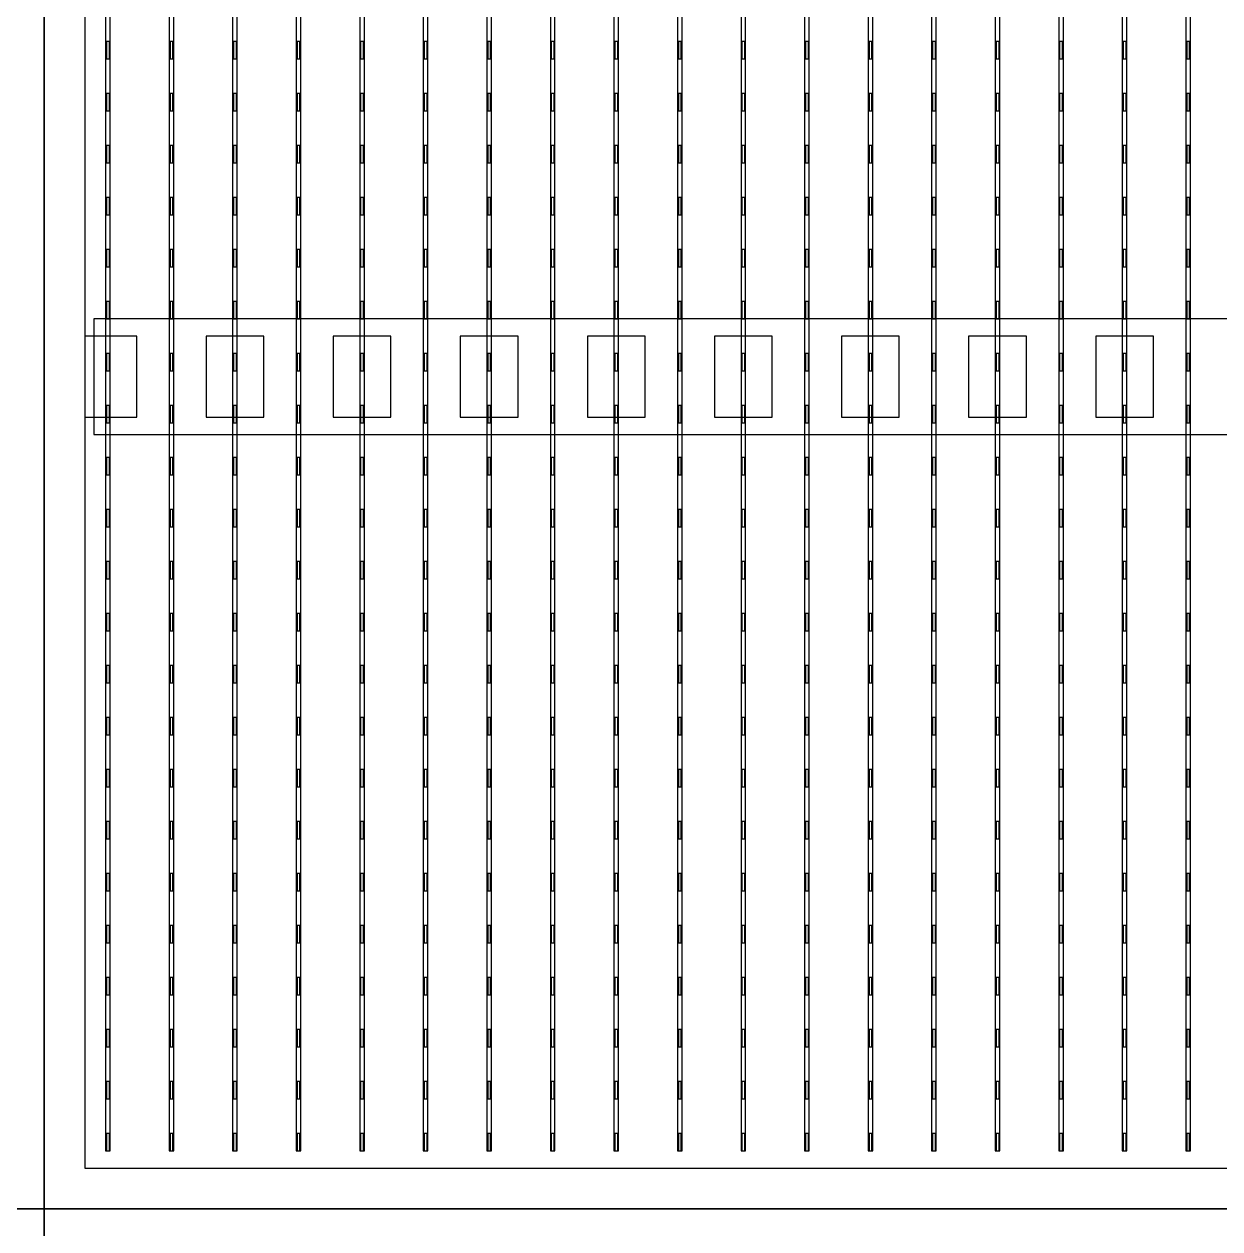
# Model space of a CAD drawing. Header units: millimetres. Extents: x -18 to 142, y -7 to 153.
# Drawn here: x 41.09 to 51.44, y 41.12 to 51.55 of the extents above; entities that cross this region are included whole.
import ezdxf

# ---------------------------------------------------------------- set-up
doc = ezdxf.new("R2010")
doc.units = ezdxf.units.MM
for name, color, linetype in [('BUSBARS', 3, 'Continuous'), ('CELLS', 5, 'Continuous'), ('CONTACT_PADS', 2, 'Continuous'), ('DICING', 4, 'Continuous'), ('FINGERS', 1, 'Continuous'), ('INSULATION', 2, 'Continuous')]:
    doc.layers.add(name, color=color, linetype=linetype)

msp = doc.modelspace()

# ---------------------------------------------------------------- linework, layer by layer
at = {"layer": 'BUSBARS'}
msp.add_lwpolyline([(61.74, 48), (61.74, 49), (41.7, 49), (41.7, 48), (61.74, 48)], close=True, dxfattribs=at)
at = {"layer": 'CELLS'}
for points in [[(41.27, 41.3), (41.27, 62.2), (20.37, 62.2), (20.37, 41.3), (41.27, 41.3)], [(62.17, 41.3), (62.17, 62.2), (41.27, 62.2), (41.27, 41.3), (62.17, 41.3)], [(41.27, 20.4), (41.27, 41.3), (20.37, 41.3), (20.37, 20.4), (41.27, 20.4)], [(62.17, 20.4), (62.17, 41.3), (41.27, 41.3), (41.27, 20.4), (62.17, 20.4)]]:
    msp.add_lwpolyline(points, close=True, dxfattribs=at)
at = {"layer": 'CONTACT_PADS'}
for points in [[(41.833, 51.25), (41.833, 51.4), (41.808, 51.4), (41.808, 51.25), (41.833, 51.25)], [(42.383, 51.25), (42.383, 51.4), (42.358, 51.4), (42.358, 51.25), (42.383, 51.25)], [(42.933, 51.25), (42.933, 51.4), (42.908, 51.4), (42.908, 51.25), (42.933, 51.25)], [(43.483, 51.25), (43.483, 51.4), (43.458, 51.4), (43.458, 51.25), (43.483, 51.25)], [(44.033, 51.25), (44.033, 51.4), (44.008, 51.4), (44.008, 51.25), (44.033, 51.25)], [(44.583, 51.25), (44.583, 51.4), (44.558, 51.4), (44.558, 51.25), (44.583, 51.25)], [(45.133, 51.25), (45.133, 51.4), (45.108, 51.4), (45.108, 51.25), (45.133, 51.25)], [(45.683, 51.25), (45.683, 51.4), (45.658, 51.4), (45.658, 51.25), (45.683, 51.25)], [(46.233, 51.25), (46.233, 51.4), (46.208, 51.4), (46.208, 51.25), (46.233, 51.25)], [(46.783, 51.25), (46.783, 51.4), (46.758, 51.4), (46.758, 51.25), (46.783, 51.25)], [(47.333, 51.25), (47.333, 51.4), (47.308, 51.4), (47.308, 51.25), (47.333, 51.25)], [(47.883, 51.25), (47.883, 51.4), (47.858, 51.4), (47.858, 51.25), (47.883, 51.25)], [(48.433, 51.25), (48.433, 51.4), (48.408, 51.4), (48.408, 51.25), (48.433, 51.25)], [(48.983, 51.25), (48.983, 51.4), (48.958, 51.4), (48.958, 51.25), (48.983, 51.25)], [(49.533, 51.25), (49.533, 51.4), (49.508, 51.4), (49.508, 51.25), (49.533, 51.25)], [(50.083, 51.25), (50.083, 51.4), (50.058, 51.4), (50.058, 51.25), (50.083, 51.25)], [(50.633, 51.25), (50.633, 51.4), (50.608, 51.4), (50.608, 51.25), (50.633, 51.25)], [(51.183, 51.25), (51.183, 51.4), (51.158, 51.4), (51.158, 51.25), (51.183, 51.25)], [(41.833, 50.8), (41.833, 50.95), (41.808, 50.95), (41.808, 50.8), (41.833, 50.8)], [(42.383, 50.8), (42.383, 50.95), (42.358, 50.95), (42.358, 50.8), (42.383, 50.8)], [(42.933, 50.8), (42.933, 50.95), (42.908, 50.95), (42.908, 50.8), (42.933, 50.8)], [(43.483, 50.8), (43.483, 50.95), (43.458, 50.95), (43.458, 50.8), (43.483, 50.8)], [(44.033, 50.8), (44.033, 50.95), (44.008, 50.95), (44.008, 50.8), (44.033, 50.8)], [(44.583, 50.8), (44.583, 50.95), (44.558, 50.95), (44.558, 50.8), (44.583, 50.8)], [(45.133, 50.8), (45.133, 50.95), (45.108, 50.95), (45.108, 50.8), (45.133, 50.8)], [(45.683, 50.8), (45.683, 50.95), (45.658, 50.95), (45.658, 50.8), (45.683, 50.8)], [(46.233, 50.8), (46.233, 50.95), (46.208, 50.95), (46.208, 50.8), (46.233, 50.8)], [(46.783, 50.8), (46.783, 50.95), (46.758, 50.95), (46.758, 50.8), (46.783, 50.8)], [(47.333, 50.8), (47.333, 50.95), (47.308, 50.95), (47.308, 50.8), (47.333, 50.8)], [(47.883, 50.8), (47.883, 50.95), (47.858, 50.95), (47.858, 50.8), (47.883, 50.8)], [(48.433, 50.8), (48.433, 50.95), (48.408, 50.95), (48.408, 50.8), (48.433, 50.8)], [(48.983, 50.8), (48.983, 50.95), (48.958, 50.95), (48.958, 50.8), (48.983, 50.8)], [(49.533, 50.8), (49.533, 50.95), (49.508, 50.95), (49.508, 50.8), (49.533, 50.8)], [(50.083, 50.8), (50.083, 50.95), (50.058, 50.95), (50.058, 50.8), (50.083, 50.8)], [(50.633, 50.8), (50.633, 50.95), (50.608, 50.95), (50.608, 50.8), (50.633, 50.8)], [(51.183, 50.8), (51.183, 50.95), (51.158, 50.95), (51.158, 50.8), (51.183, 50.8)], [(41.833, 50.35), (41.833, 50.5), (41.808, 50.5), (41.808, 50.35), (41.833, 50.35)], [(42.383, 50.35), (42.383, 50.5), (42.358, 50.5), (42.358, 50.35), (42.383, 50.35)], [(42.933, 50.35), (42.933, 50.5), (42.908, 50.5), (42.908, 50.35), (42.933, 50.35)], [(43.483, 50.35), (43.483, 50.5), (43.458, 50.5), (43.458, 50.35), (43.483, 50.35)], [(44.033, 50.35), (44.033, 50.5), (44.008, 50.5), (44.008, 50.35), (44.033, 50.35)], [(44.583, 50.35), (44.583, 50.5), (44.558, 50.5), (44.558, 50.35), (44.583, 50.35)], [(45.133, 50.35), (45.133, 50.5), (45.108, 50.5), (45.108, 50.35), (45.133, 50.35)], [(45.683, 50.35), (45.683, 50.5), (45.658, 50.5), (45.658, 50.35), (45.683, 50.35)], [(46.233, 50.35), (46.233, 50.5), (46.208, 50.5), (46.208, 50.35), (46.233, 50.35)], [(46.783, 50.35), (46.783, 50.5), (46.758, 50.5), (46.758, 50.35), (46.783, 50.35)], [(47.333, 50.35), (47.333, 50.5), (47.308, 50.5), (47.308, 50.35), (47.333, 50.35)], [(47.883, 50.35), (47.883, 50.5), (47.858, 50.5), (47.858, 50.35), (47.883, 50.35)], [(48.433, 50.35), (48.433, 50.5), (48.408, 50.5), (48.408, 50.35), (48.433, 50.35)], [(48.983, 50.35), (48.983, 50.5), (48.958, 50.5), (48.958, 50.35), (48.983, 50.35)], [(49.533, 50.35), (49.533, 50.5), (49.508, 50.5), (49.508, 50.35), (49.533, 50.35)], [(50.083, 50.35), (50.083, 50.5), (50.058, 50.5), (50.058, 50.35), (50.083, 50.35)], [(50.633, 50.35), (50.633, 50.5), (50.608, 50.5), (50.608, 50.35), (50.633, 50.35)], [(51.183, 50.35), (51.183, 50.5), (51.158, 50.5), (51.158, 50.35), (51.183, 50.35)], [(41.833, 49.9), (41.833, 50.05), (41.808, 50.05), (41.808, 49.9), (41.833, 49.9)], [(42.383, 49.9), (42.383, 50.05), (42.358, 50.05), (42.358, 49.9), (42.383, 49.9)], [(42.933, 49.9), (42.933, 50.05), (42.908, 50.05), (42.908, 49.9), (42.933, 49.9)], [(43.483, 49.9), (43.483, 50.05), (43.458, 50.05), (43.458, 49.9), (43.483, 49.9)], [(44.033, 49.9), (44.033, 50.05), (44.008, 50.05), (44.008, 49.9), (44.033, 49.9)], [(44.583, 49.9), (44.583, 50.05), (44.558, 50.05), (44.558, 49.9), (44.583, 49.9)], [(45.133, 49.9), (45.133, 50.05), (45.108, 50.05), (45.108, 49.9), (45.133, 49.9)], [(45.683, 49.9), (45.683, 50.05), (45.658, 50.05), (45.658, 49.9), (45.683, 49.9)], [(46.233, 49.9), (46.233, 50.05), (46.208, 50.05), (46.208, 49.9), (46.233, 49.9)], [(46.783, 49.9), (46.783, 50.05), (46.758, 50.05), (46.758, 49.9), (46.783, 49.9)], [(47.333, 49.9), (47.333, 50.05), (47.308, 50.05), (47.308, 49.9), (47.333, 49.9)], [(47.883, 49.9), (47.883, 50.05), (47.858, 50.05), (47.858, 49.9), (47.883, 49.9)], [(48.433, 49.9), (48.433, 50.05), (48.408, 50.05), (48.408, 49.9), (48.433, 49.9)], [(48.983, 49.9), (48.983, 50.05), (48.958, 50.05), (48.958, 49.9), (48.983, 49.9)], [(49.533, 49.9), (49.533, 50.05), (49.508, 50.05), (49.508, 49.9), (49.533, 49.9)], [(50.083, 49.9), (50.083, 50.05), (50.058, 50.05), (50.058, 49.9), (50.083, 49.9)], [(50.633, 49.9), (50.633, 50.05), (50.608, 50.05), (50.608, 49.9), (50.633, 49.9)], [(51.183, 49.9), (51.183, 50.05), (51.158, 50.05), (51.158, 49.9), (51.183, 49.9)], [(41.833, 49.45), (41.833, 49.6), (41.808, 49.6), (41.808, 49.45), (41.833, 49.45)], [(42.383, 49.45), (42.383, 49.6), (42.358, 49.6), (42.358, 49.45), (42.383, 49.45)], [(42.933, 49.45), (42.933, 49.6), (42.908, 49.6), (42.908, 49.45), (42.933, 49.45)], [(43.483, 49.45), (43.483, 49.6), (43.458, 49.6), (43.458, 49.45), (43.483, 49.45)], [(44.033, 49.45), (44.033, 49.6), (44.008, 49.6), (44.008, 49.45), (44.033, 49.45)], [(44.583, 49.45), (44.583, 49.6), (44.558, 49.6), (44.558, 49.45), (44.583, 49.45)], [(45.133, 49.45), (45.133, 49.6), (45.108, 49.6), (45.108, 49.45), (45.133, 49.45)], [(45.683, 49.45), (45.683, 49.6), (45.658, 49.6), (45.658, 49.45), (45.683, 49.45)], [(46.233, 49.45), (46.233, 49.6), (46.208, 49.6), (46.208, 49.45), (46.233, 49.45)], [(46.783, 49.45), (46.783, 49.6), (46.758, 49.6), (46.758, 49.45), (46.783, 49.45)], [(47.333, 49.45), (47.333, 49.6), (47.308, 49.6), (47.308, 49.45), (47.333, 49.45)], [(47.883, 49.45), (47.883, 49.6), (47.858, 49.6), (47.858, 49.45), (47.883, 49.45)], [(48.433, 49.45), (48.433, 49.6), (48.408, 49.6), (48.408, 49.45), (48.433, 49.45)], [(48.983, 49.45), (48.983, 49.6), (48.958, 49.6), (48.958, 49.45), (48.983, 49.45)], [(49.533, 49.45), (49.533, 49.6), (49.508, 49.6), (49.508, 49.45), (49.533, 49.45)], [(50.083, 49.45), (50.083, 49.6), (50.058, 49.6), (50.058, 49.45), (50.083, 49.45)], [(50.633, 49.45), (50.633, 49.6), (50.608, 49.6), (50.608, 49.45), (50.633, 49.45)], [(51.183, 49.45), (51.183, 49.6), (51.158, 49.6), (51.158, 49.45), (51.183, 49.45)], [(41.833, 49), (41.833, 49.15), (41.808, 49.15), (41.808, 49), (41.833, 49)], [(42.383, 49), (42.383, 49.15), (42.358, 49.15), (42.358, 49), (42.383, 49)], [(42.933, 49), (42.933, 49.15), (42.908, 49.15), (42.908, 49), (42.933, 49)], [(43.483, 49), (43.483, 49.15), (43.458, 49.15), (43.458, 49), (43.483, 49)], [(44.033, 49), (44.033, 49.15), (44.008, 49.15), (44.008, 49), (44.033, 49)], [(44.583, 49), (44.583, 49.15), (44.558, 49.15), (44.558, 49), (44.583, 49)], [(45.133, 49), (45.133, 49.15), (45.108, 49.15), (45.108, 49), (45.133, 49)], [(45.683, 49), (45.683, 49.15), (45.658, 49.15), (45.658, 49), (45.683, 49)], [(46.233, 49), (46.233, 49.15), (46.208, 49.15), (46.208, 49), (46.233, 49)], [(46.783, 49), (46.783, 49.15), (46.758, 49.15), (46.758, 49), (46.783, 49)], [(47.333, 49), (47.333, 49.15), (47.308, 49.15), (47.308, 49), (47.333, 49)], [(47.883, 49), (47.883, 49.15), (47.858, 49.15), (47.858, 49), (47.883, 49)], [(48.433, 49), (48.433, 49.15), (48.408, 49.15), (48.408, 49), (48.433, 49)], [(48.983, 49), (48.983, 49.15), (48.958, 49.15), (48.958, 49), (48.983, 49)], [(49.533, 49), (49.533, 49.15), (49.508, 49.15), (49.508, 49), (49.533, 49)], [(50.083, 49), (50.083, 49.15), (50.058, 49.15), (50.058, 49), (50.083, 49)], [(50.633, 49), (50.633, 49.15), (50.608, 49.15), (50.608, 49), (50.633, 49)], [(51.183, 49), (51.183, 49.15), (51.158, 49.15), (51.158, 49), (51.183, 49)], [(41.833, 48.55), (41.833, 48.7), (41.808, 48.7), (41.808, 48.55), (41.833, 48.55)], [(42.383, 48.55), (42.383, 48.7), (42.358, 48.7), (42.358, 48.55), (42.383, 48.55)], [(42.933, 48.55), (42.933, 48.7), (42.908, 48.7), (42.908, 48.55), (42.933, 48.55)], [(43.483, 48.55), (43.483, 48.7), (43.458, 48.7), (43.458, 48.55), (43.483, 48.55)], [(44.033, 48.55), (44.033, 48.7), (44.008, 48.7), (44.008, 48.55), (44.033, 48.55)], [(44.583, 48.55), (44.583, 48.7), (44.558, 48.7), (44.558, 48.55), (44.583, 48.55)], [(45.133, 48.55), (45.133, 48.7), (45.108, 48.7), (45.108, 48.55), (45.133, 48.55)], [(45.683, 48.55), (45.683, 48.7), (45.658, 48.7), (45.658, 48.55), (45.683, 48.55)], [(46.233, 48.55), (46.233, 48.7), (46.208, 48.7), (46.208, 48.55), (46.233, 48.55)], [(46.783, 48.55), (46.783, 48.7), (46.758, 48.7), (46.758, 48.55), (46.783, 48.55)], [(47.333, 48.55), (47.333, 48.7), (47.308, 48.7), (47.308, 48.55), (47.333, 48.55)], [(47.883, 48.55), (47.883, 48.7), (47.858, 48.7), (47.858, 48.55), (47.883, 48.55)], [(48.433, 48.55), (48.433, 48.7), (48.408, 48.7), (48.408, 48.55), (48.433, 48.55)], [(48.983, 48.55), (48.983, 48.7), (48.958, 48.7), (48.958, 48.55), (48.983, 48.55)], [(49.533, 48.55), (49.533, 48.7), (49.508, 48.7), (49.508, 48.55), (49.533, 48.55)], [(50.083, 48.55), (50.083, 48.7), (50.058, 48.7), (50.058, 48.55), (50.083, 48.55)], [(50.633, 48.55), (50.633, 48.7), (50.608, 48.7), (50.608, 48.55), (50.633, 48.55)], [(51.183, 48.55), (51.183, 48.7), (51.158, 48.7), (51.158, 48.55), (51.183, 48.55)], [(41.833, 48.1), (41.833, 48.25), (41.808, 48.25), (41.808, 48.1), (41.833, 48.1)], [(42.383, 48.1), (42.383, 48.25), (42.358, 48.25), (42.358, 48.1), (42.383, 48.1)], [(42.933, 48.1), (42.933, 48.25), (42.908, 48.25), (42.908, 48.1), (42.933, 48.1)], [(43.483, 48.1), (43.483, 48.25), (43.458, 48.25), (43.458, 48.1), (43.483, 48.1)], [(44.033, 48.1), (44.033, 48.25), (44.008, 48.25), (44.008, 48.1), (44.033, 48.1)], [(44.583, 48.1), (44.583, 48.25), (44.558, 48.25), (44.558, 48.1), (44.583, 48.1)], [(45.133, 48.1), (45.133, 48.25), (45.108, 48.25), (45.108, 48.1), (45.133, 48.1)], [(45.683, 48.1), (45.683, 48.25), (45.658, 48.25), (45.658, 48.1), (45.683, 48.1)], [(46.233, 48.1), (46.233, 48.25), (46.208, 48.25), (46.208, 48.1), (46.233, 48.1)], [(46.783, 48.1), (46.783, 48.25), (46.758, 48.25), (46.758, 48.1), (46.783, 48.1)], [(47.333, 48.1), (47.333, 48.25), (47.308, 48.25), (47.308, 48.1), (47.333, 48.1)], [(47.883, 48.1), (47.883, 48.25), (47.858, 48.25), (47.858, 48.1), (47.883, 48.1)], [(48.433, 48.1), (48.433, 48.25), (48.408, 48.25), (48.408, 48.1), (48.433, 48.1)], [(48.983, 48.1), (48.983, 48.25), (48.958, 48.25), (48.958, 48.1), (48.983, 48.1)], [(49.533, 48.1), (49.533, 48.25), (49.508, 48.25), (49.508, 48.1), (49.533, 48.1)], [(50.083, 48.1), (50.083, 48.25), (50.058, 48.25), (50.058, 48.1), (50.083, 48.1)], [(50.633, 48.1), (50.633, 48.25), (50.608, 48.25), (50.608, 48.1), (50.633, 48.1)], [(51.183, 48.1), (51.183, 48.25), (51.158, 48.25), (51.158, 48.1), (51.183, 48.1)], [(41.833, 47.65), (41.833, 47.8), (41.808, 47.8), (41.808, 47.65), (41.833, 47.65)], [(42.383, 47.65), (42.383, 47.8), (42.358, 47.8), (42.358, 47.65), (42.383, 47.65)], [(42.933, 47.65), (42.933, 47.8), (42.908, 47.8), (42.908, 47.65), (42.933, 47.65)], [(43.483, 47.65), (43.483, 47.8), (43.458, 47.8), (43.458, 47.65), (43.483, 47.65)], [(44.033, 47.65), (44.033, 47.8), (44.008, 47.8), (44.008, 47.65), (44.033, 47.65)], [(44.583, 47.65), (44.583, 47.8), (44.558, 47.8), (44.558, 47.65), (44.583, 47.65)], [(45.133, 47.65), (45.133, 47.8), (45.108, 47.8), (45.108, 47.65), (45.133, 47.65)], [(45.683, 47.65), (45.683, 47.8), (45.658, 47.8), (45.658, 47.65), (45.683, 47.65)], [(46.233, 47.65), (46.233, 47.8), (46.208, 47.8), (46.208, 47.65), (46.233, 47.65)], [(46.783, 47.65), (46.783, 47.8), (46.758, 47.8), (46.758, 47.65), (46.783, 47.65)], [(47.333, 47.65), (47.333, 47.8), (47.308, 47.8), (47.308, 47.65), (47.333, 47.65)], [(47.883, 47.65), (47.883, 47.8), (47.858, 47.8), (47.858, 47.65), (47.883, 47.65)], [(48.433, 47.65), (48.433, 47.8), (48.408, 47.8), (48.408, 47.65), (48.433, 47.65)], [(48.983, 47.65), (48.983, 47.8), (48.958, 47.8), (48.958, 47.65), (48.983, 47.65)], [(49.533, 47.65), (49.533, 47.8), (49.508, 47.8), (49.508, 47.65), (49.533, 47.65)], [(50.083, 47.65), (50.083, 47.8), (50.058, 47.8), (50.058, 47.65), (50.083, 47.65)], [(50.633, 47.65), (50.633, 47.8), (50.608, 47.8), (50.608, 47.65), (50.633, 47.65)], [(51.183, 47.65), (51.183, 47.8), (51.158, 47.8), (51.158, 47.65), (51.183, 47.65)], [(41.833, 47.2), (41.833, 47.35), (41.808, 47.35), (41.808, 47.2), (41.833, 47.2)], [(42.383, 47.2), (42.383, 47.35), (42.358, 47.35), (42.358, 47.2), (42.383, 47.2)], [(42.933, 47.2), (42.933, 47.35), (42.908, 47.35), (42.908, 47.2), (42.933, 47.2)], [(43.483, 47.2), (43.483, 47.35), (43.458, 47.35), (43.458, 47.2), (43.483, 47.2)], [(44.033, 47.2), (44.033, 47.35), (44.008, 47.35), (44.008, 47.2), (44.033, 47.2)], [(44.583, 47.2), (44.583, 47.35), (44.558, 47.35), (44.558, 47.2), (44.583, 47.2)], [(45.133, 47.2), (45.133, 47.35), (45.108, 47.35), (45.108, 47.2), (45.133, 47.2)], [(45.683, 47.2), (45.683, 47.35), (45.658, 47.35), (45.658, 47.2), (45.683, 47.2)], [(46.233, 47.2), (46.233, 47.35), (46.208, 47.35), (46.208, 47.2), (46.233, 47.2)], [(46.783, 47.2), (46.783, 47.35), (46.758, 47.35), (46.758, 47.2), (46.783, 47.2)], [(47.333, 47.2), (47.333, 47.35), (47.308, 47.35), (47.308, 47.2), (47.333, 47.2)], [(47.883, 47.2), (47.883, 47.35), (47.858, 47.35), (47.858, 47.2), (47.883, 47.2)], [(48.433, 47.2), (48.433, 47.35), (48.408, 47.35), (48.408, 47.2), (48.433, 47.2)], [(48.983, 47.2), (48.983, 47.35), (48.958, 47.35), (48.958, 47.2), (48.983, 47.2)], [(49.533, 47.2), (49.533, 47.35), (49.508, 47.35), (49.508, 47.2), (49.533, 47.2)], [(50.083, 47.2), (50.083, 47.35), (50.058, 47.35), (50.058, 47.2), (50.083, 47.2)], [(50.633, 47.2), (50.633, 47.35), (50.608, 47.35), (50.608, 47.2), (50.633, 47.2)], [(51.183, 47.2), (51.183, 47.35), (51.158, 47.35), (51.158, 47.2), (51.183, 47.2)], [(41.833, 46.75), (41.833, 46.9), (41.808, 46.9), (41.808, 46.75), (41.833, 46.75)], [(42.383, 46.75), (42.383, 46.9), (42.358, 46.9), (42.358, 46.75), (42.383, 46.75)], [(42.933, 46.75), (42.933, 46.9), (42.908, 46.9), (42.908, 46.75), (42.933, 46.75)], [(43.483, 46.75), (43.483, 46.9), (43.458, 46.9), (43.458, 46.75), (43.483, 46.75)], [(44.033, 46.75), (44.033, 46.9), (44.008, 46.9), (44.008, 46.75), (44.033, 46.75)], [(44.583, 46.75), (44.583, 46.9), (44.558, 46.9), (44.558, 46.75), (44.583, 46.75)], [(45.133, 46.75), (45.133, 46.9), (45.108, 46.9), (45.108, 46.75), (45.133, 46.75)], [(45.683, 46.75), (45.683, 46.9), (45.658, 46.9), (45.658, 46.75), (45.683, 46.75)], [(46.233, 46.75), (46.233, 46.9), (46.208, 46.9), (46.208, 46.75), (46.233, 46.75)], [(46.783, 46.75), (46.783, 46.9), (46.758, 46.9), (46.758, 46.75), (46.783, 46.75)], [(47.333, 46.75), (47.333, 46.9), (47.308, 46.9), (47.308, 46.75), (47.333, 46.75)], [(47.883, 46.75), (47.883, 46.9), (47.858, 46.9), (47.858, 46.75), (47.883, 46.75)], [(48.433, 46.75), (48.433, 46.9), (48.408, 46.9), (48.408, 46.75), (48.433, 46.75)], [(48.983, 46.75), (48.983, 46.9), (48.958, 46.9), (48.958, 46.75), (48.983, 46.75)], [(49.533, 46.75), (49.533, 46.9), (49.508, 46.9), (49.508, 46.75), (49.533, 46.75)], [(50.083, 46.75), (50.083, 46.9), (50.058, 46.9), (50.058, 46.75), (50.083, 46.75)], [(50.633, 46.75), (50.633, 46.9), (50.608, 46.9), (50.608, 46.75), (50.633, 46.75)], [(51.183, 46.75), (51.183, 46.9), (51.158, 46.9), (51.158, 46.75), (51.183, 46.75)], [(41.833, 46.3), (41.833, 46.45), (41.808, 46.45), (41.808, 46.3), (41.833, 46.3)], [(42.383, 46.3), (42.383, 46.45), (42.358, 46.45), (42.358, 46.3), (42.383, 46.3)], [(42.933, 46.3), (42.933, 46.45), (42.908, 46.45), (42.908, 46.3), (42.933, 46.3)], [(43.483, 46.3), (43.483, 46.45), (43.458, 46.45), (43.458, 46.3), (43.483, 46.3)], [(44.033, 46.3), (44.033, 46.45), (44.008, 46.45), (44.008, 46.3), (44.033, 46.3)], [(44.583, 46.3), (44.583, 46.45), (44.558, 46.45), (44.558, 46.3), (44.583, 46.3)], [(45.133, 46.3), (45.133, 46.45), (45.108, 46.45), (45.108, 46.3), (45.133, 46.3)], [(45.683, 46.3), (45.683, 46.45), (45.658, 46.45), (45.658, 46.3), (45.683, 46.3)], [(46.233, 46.3), (46.233, 46.45), (46.208, 46.45), (46.208, 46.3), (46.233, 46.3)], [(46.783, 46.3), (46.783, 46.45), (46.758, 46.45), (46.758, 46.3), (46.783, 46.3)], [(47.333, 46.3), (47.333, 46.45), (47.308, 46.45), (47.308, 46.3), (47.333, 46.3)], [(47.883, 46.3), (47.883, 46.45), (47.858, 46.45), (47.858, 46.3), (47.883, 46.3)], [(48.433, 46.3), (48.433, 46.45), (48.408, 46.45), (48.408, 46.3), (48.433, 46.3)], [(48.983, 46.3), (48.983, 46.45), (48.958, 46.45), (48.958, 46.3), (48.983, 46.3)], [(49.533, 46.3), (49.533, 46.45), (49.508, 46.45), (49.508, 46.3), (49.533, 46.3)], [(50.083, 46.3), (50.083, 46.45), (50.058, 46.45), (50.058, 46.3), (50.083, 46.3)], [(50.633, 46.3), (50.633, 46.45), (50.608, 46.45), (50.608, 46.3), (50.633, 46.3)], [(51.183, 46.3), (51.183, 46.45), (51.158, 46.45), (51.158, 46.3), (51.183, 46.3)], [(41.833, 45.85), (41.833, 46), (41.808, 46), (41.808, 45.85), (41.833, 45.85)], [(42.383, 45.85), (42.383, 46), (42.358, 46), (42.358, 45.85), (42.383, 45.85)], [(42.933, 45.85), (42.933, 46), (42.908, 46), (42.908, 45.85), (42.933, 45.85)], [(43.483, 45.85), (43.483, 46), (43.458, 46), (43.458, 45.85), (43.483, 45.85)], [(44.033, 45.85), (44.033, 46), (44.008, 46), (44.008, 45.85), (44.033, 45.85)], [(44.583, 45.85), (44.583, 46), (44.558, 46), (44.558, 45.85), (44.583, 45.85)], [(45.133, 45.85), (45.133, 46), (45.108, 46), (45.108, 45.85), (45.133, 45.85)], [(45.683, 45.85), (45.683, 46), (45.658, 46), (45.658, 45.85), (45.683, 45.85)], [(46.233, 45.85), (46.233, 46), (46.208, 46), (46.208, 45.85), (46.233, 45.85)], [(46.783, 45.85), (46.783, 46), (46.758, 46), (46.758, 45.85), (46.783, 45.85)], [(47.333, 45.85), (47.333, 46), (47.308, 46), (47.308, 45.85), (47.333, 45.85)], [(47.883, 45.85), (47.883, 46), (47.858, 46), (47.858, 45.85), (47.883, 45.85)], [(48.433, 45.85), (48.433, 46), (48.408, 46), (48.408, 45.85), (48.433, 45.85)], [(48.983, 45.85), (48.983, 46), (48.958, 46), (48.958, 45.85), (48.983, 45.85)], [(49.533, 45.85), (49.533, 46), (49.508, 46), (49.508, 45.85), (49.533, 45.85)], [(50.083, 45.85), (50.083, 46), (50.058, 46), (50.058, 45.85), (50.083, 45.85)], [(50.633, 45.85), (50.633, 46), (50.608, 46), (50.608, 45.85), (50.633, 45.85)], [(51.183, 45.85), (51.183, 46), (51.158, 46), (51.158, 45.85), (51.183, 45.85)], [(41.833, 45.4), (41.833, 45.55), (41.808, 45.55), (41.808, 45.4), (41.833, 45.4)], [(42.383, 45.4), (42.383, 45.55), (42.358, 45.55), (42.358, 45.4), (42.383, 45.4)], [(42.933, 45.4), (42.933, 45.55), (42.908, 45.55), (42.908, 45.4), (42.933, 45.4)], [(43.483, 45.4), (43.483, 45.55), (43.458, 45.55), (43.458, 45.4), (43.483, 45.4)], [(44.033, 45.4), (44.033, 45.55), (44.008, 45.55), (44.008, 45.4), (44.033, 45.4)], [(44.583, 45.4), (44.583, 45.55), (44.558, 45.55), (44.558, 45.4), (44.583, 45.4)], [(45.133, 45.4), (45.133, 45.55), (45.108, 45.55), (45.108, 45.4), (45.133, 45.4)], [(45.683, 45.4), (45.683, 45.55), (45.658, 45.55), (45.658, 45.4), (45.683, 45.4)], [(46.233, 45.4), (46.233, 45.55), (46.208, 45.55), (46.208, 45.4), (46.233, 45.4)], [(46.783, 45.4), (46.783, 45.55), (46.758, 45.55), (46.758, 45.4), (46.783, 45.4)], [(47.333, 45.4), (47.333, 45.55), (47.308, 45.55), (47.308, 45.4), (47.333, 45.4)], [(47.883, 45.4), (47.883, 45.55), (47.858, 45.55), (47.858, 45.4), (47.883, 45.4)], [(48.433, 45.4), (48.433, 45.55), (48.408, 45.55), (48.408, 45.4), (48.433, 45.4)], [(48.983, 45.4), (48.983, 45.55), (48.958, 45.55), (48.958, 45.4), (48.983, 45.4)], [(49.533, 45.4), (49.533, 45.55), (49.508, 45.55), (49.508, 45.4), (49.533, 45.4)], [(50.083, 45.4), (50.083, 45.55), (50.058, 45.55), (50.058, 45.4), (50.083, 45.4)], [(50.633, 45.4), (50.633, 45.55), (50.608, 45.55), (50.608, 45.4), (50.633, 45.4)], [(51.183, 45.4), (51.183, 45.55), (51.158, 45.55), (51.158, 45.4), (51.183, 45.4)], [(41.833, 44.95), (41.833, 45.1), (41.808, 45.1), (41.808, 44.95), (41.833, 44.95)], [(42.383, 44.95), (42.383, 45.1), (42.358, 45.1), (42.358, 44.95), (42.383, 44.95)], [(42.933, 44.95), (42.933, 45.1), (42.908, 45.1), (42.908, 44.95), (42.933, 44.95)], [(43.483, 44.95), (43.483, 45.1), (43.458, 45.1), (43.458, 44.95), (43.483, 44.95)], [(44.033, 44.95), (44.033, 45.1), (44.008, 45.1), (44.008, 44.95), (44.033, 44.95)], [(44.583, 44.95), (44.583, 45.1), (44.558, 45.1), (44.558, 44.95), (44.583, 44.95)], [(45.133, 44.95), (45.133, 45.1), (45.108, 45.1), (45.108, 44.95), (45.133, 44.95)], [(45.683, 44.95), (45.683, 45.1), (45.658, 45.1), (45.658, 44.95), (45.683, 44.95)], [(46.233, 44.95), (46.233, 45.1), (46.208, 45.1), (46.208, 44.95), (46.233, 44.95)], [(46.783, 44.95), (46.783, 45.1), (46.758, 45.1), (46.758, 44.95), (46.783, 44.95)], [(47.333, 44.95), (47.333, 45.1), (47.308, 45.1), (47.308, 44.95), (47.333, 44.95)], [(47.883, 44.95), (47.883, 45.1), (47.858, 45.1), (47.858, 44.95), (47.883, 44.95)], [(48.433, 44.95), (48.433, 45.1), (48.408, 45.1), (48.408, 44.95), (48.433, 44.95)], [(48.983, 44.95), (48.983, 45.1), (48.958, 45.1), (48.958, 44.95), (48.983, 44.95)], [(49.533, 44.95), (49.533, 45.1), (49.508, 45.1), (49.508, 44.95), (49.533, 44.95)], [(50.083, 44.95), (50.083, 45.1), (50.058, 45.1), (50.058, 44.95), (50.083, 44.95)], [(50.633, 44.95), (50.633, 45.1), (50.608, 45.1), (50.608, 44.95), (50.633, 44.95)], [(51.183, 44.95), (51.183, 45.1), (51.158, 45.1), (51.158, 44.95), (51.183, 44.95)], [(41.833, 44.5), (41.833, 44.65), (41.808, 44.65), (41.808, 44.5), (41.833, 44.5)], [(42.383, 44.5), (42.383, 44.65), (42.358, 44.65), (42.358, 44.5), (42.383, 44.5)], [(42.933, 44.5), (42.933, 44.65), (42.908, 44.65), (42.908, 44.5), (42.933, 44.5)], [(43.483, 44.5), (43.483, 44.65), (43.458, 44.65), (43.458, 44.5), (43.483, 44.5)], [(44.033, 44.5), (44.033, 44.65), (44.008, 44.65), (44.008, 44.5), (44.033, 44.5)], [(44.583, 44.5), (44.583, 44.65), (44.558, 44.65), (44.558, 44.5), (44.583, 44.5)], [(45.133, 44.5), (45.133, 44.65), (45.108, 44.65), (45.108, 44.5), (45.133, 44.5)], [(45.683, 44.5), (45.683, 44.65), (45.658, 44.65), (45.658, 44.5), (45.683, 44.5)], [(46.233, 44.5), (46.233, 44.65), (46.208, 44.65), (46.208, 44.5), (46.233, 44.5)], [(46.783, 44.5), (46.783, 44.65), (46.758, 44.65), (46.758, 44.5), (46.783, 44.5)], [(47.333, 44.5), (47.333, 44.65), (47.308, 44.65), (47.308, 44.5), (47.333, 44.5)], [(47.883, 44.5), (47.883, 44.65), (47.858, 44.65), (47.858, 44.5), (47.883, 44.5)], [(48.433, 44.5), (48.433, 44.65), (48.408, 44.65), (48.408, 44.5), (48.433, 44.5)], [(48.983, 44.5), (48.983, 44.65), (48.958, 44.65), (48.958, 44.5), (48.983, 44.5)], [(49.533, 44.5), (49.533, 44.65), (49.508, 44.65), (49.508, 44.5), (49.533, 44.5)], [(50.083, 44.5), (50.083, 44.65), (50.058, 44.65), (50.058, 44.5), (50.083, 44.5)], [(50.633, 44.5), (50.633, 44.65), (50.608, 44.65), (50.608, 44.5), (50.633, 44.5)], [(51.183, 44.5), (51.183, 44.65), (51.158, 44.65), (51.158, 44.5), (51.183, 44.5)], [(41.833, 44.05), (41.833, 44.2), (41.808, 44.2), (41.808, 44.05), (41.833, 44.05)], [(42.383, 44.05), (42.383, 44.2), (42.358, 44.2), (42.358, 44.05), (42.383, 44.05)], [(42.933, 44.05), (42.933, 44.2), (42.908, 44.2), (42.908, 44.05), (42.933, 44.05)], [(43.483, 44.05), (43.483, 44.2), (43.458, 44.2), (43.458, 44.05), (43.483, 44.05)], [(44.033, 44.05), (44.033, 44.2), (44.008, 44.2), (44.008, 44.05), (44.033, 44.05)], [(44.583, 44.05), (44.583, 44.2), (44.558, 44.2), (44.558, 44.05), (44.583, 44.05)], [(45.133, 44.05), (45.133, 44.2), (45.108, 44.2), (45.108, 44.05), (45.133, 44.05)], [(45.683, 44.05), (45.683, 44.2), (45.658, 44.2), (45.658, 44.05), (45.683, 44.05)], [(46.233, 44.05), (46.233, 44.2), (46.208, 44.2), (46.208, 44.05), (46.233, 44.05)], [(46.783, 44.05), (46.783, 44.2), (46.758, 44.2), (46.758, 44.05), (46.783, 44.05)], [(47.333, 44.05), (47.333, 44.2), (47.308, 44.2), (47.308, 44.05), (47.333, 44.05)], [(47.883, 44.05), (47.883, 44.2), (47.858, 44.2), (47.858, 44.05), (47.883, 44.05)], [(48.433, 44.05), (48.433, 44.2), (48.408, 44.2), (48.408, 44.05), (48.433, 44.05)], [(48.983, 44.05), (48.983, 44.2), (48.958, 44.2), (48.958, 44.05), (48.983, 44.05)], [(49.533, 44.05), (49.533, 44.2), (49.508, 44.2), (49.508, 44.05), (49.533, 44.05)], [(50.083, 44.05), (50.083, 44.2), (50.058, 44.2), (50.058, 44.05), (50.083, 44.05)], [(50.633, 44.05), (50.633, 44.2), (50.608, 44.2), (50.608, 44.05), (50.633, 44.05)], [(51.183, 44.05), (51.183, 44.2), (51.158, 44.2), (51.158, 44.05), (51.183, 44.05)], [(41.833, 43.6), (41.833, 43.75), (41.808, 43.75), (41.808, 43.6), (41.833, 43.6)], [(42.383, 43.6), (42.383, 43.75), (42.358, 43.75), (42.358, 43.6), (42.383, 43.6)], [(42.933, 43.6), (42.933, 43.75), (42.908, 43.75), (42.908, 43.6), (42.933, 43.6)], [(43.483, 43.6), (43.483, 43.75), (43.458, 43.75), (43.458, 43.6), (43.483, 43.6)], [(44.033, 43.6), (44.033, 43.75), (44.008, 43.75), (44.008, 43.6), (44.033, 43.6)], [(44.583, 43.6), (44.583, 43.75), (44.558, 43.75), (44.558, 43.6), (44.583, 43.6)], [(45.133, 43.6), (45.133, 43.75), (45.108, 43.75), (45.108, 43.6), (45.133, 43.6)], [(45.683, 43.6), (45.683, 43.75), (45.658, 43.75), (45.658, 43.6), (45.683, 43.6)], [(46.233, 43.6), (46.233, 43.75), (46.208, 43.75), (46.208, 43.6), (46.233, 43.6)], [(46.783, 43.6), (46.783, 43.75), (46.758, 43.75), (46.758, 43.6), (46.783, 43.6)], [(47.333, 43.6), (47.333, 43.75), (47.308, 43.75), (47.308, 43.6), (47.333, 43.6)], [(47.883, 43.6), (47.883, 43.75), (47.858, 43.75), (47.858, 43.6), (47.883, 43.6)], [(48.433, 43.6), (48.433, 43.75), (48.408, 43.75), (48.408, 43.6), (48.433, 43.6)], [(48.983, 43.6), (48.983, 43.75), (48.958, 43.75), (48.958, 43.6), (48.983, 43.6)], [(49.533, 43.6), (49.533, 43.75), (49.508, 43.75), (49.508, 43.6), (49.533, 43.6)], [(50.083, 43.6), (50.083, 43.75), (50.058, 43.75), (50.058, 43.6), (50.083, 43.6)], [(50.633, 43.6), (50.633, 43.75), (50.608, 43.75), (50.608, 43.6), (50.633, 43.6)], [(51.183, 43.6), (51.183, 43.75), (51.158, 43.75), (51.158, 43.6), (51.183, 43.6)], [(41.833, 43.15), (41.833, 43.3), (41.808, 43.3), (41.808, 43.15), (41.833, 43.15)], [(42.383, 43.15), (42.383, 43.3), (42.358, 43.3), (42.358, 43.15), (42.383, 43.15)], [(42.933, 43.15), (42.933, 43.3), (42.908, 43.3), (42.908, 43.15), (42.933, 43.15)], [(43.483, 43.15), (43.483, 43.3), (43.458, 43.3), (43.458, 43.15), (43.483, 43.15)], [(44.033, 43.15), (44.033, 43.3), (44.008, 43.3), (44.008, 43.15), (44.033, 43.15)], [(44.583, 43.15), (44.583, 43.3), (44.558, 43.3), (44.558, 43.15), (44.583, 43.15)], [(45.133, 43.15), (45.133, 43.3), (45.108, 43.3), (45.108, 43.15), (45.133, 43.15)], [(45.683, 43.15), (45.683, 43.3), (45.658, 43.3), (45.658, 43.15), (45.683, 43.15)], [(46.233, 43.15), (46.233, 43.3), (46.208, 43.3), (46.208, 43.15), (46.233, 43.15)], [(46.783, 43.15), (46.783, 43.3), (46.758, 43.3), (46.758, 43.15), (46.783, 43.15)], [(47.333, 43.15), (47.333, 43.3), (47.308, 43.3), (47.308, 43.15), (47.333, 43.15)], [(47.883, 43.15), (47.883, 43.3), (47.858, 43.3), (47.858, 43.15), (47.883, 43.15)], [(48.433, 43.15), (48.433, 43.3), (48.408, 43.3), (48.408, 43.15), (48.433, 43.15)], [(48.983, 43.15), (48.983, 43.3), (48.958, 43.3), (48.958, 43.15), (48.983, 43.15)], [(49.533, 43.15), (49.533, 43.3), (49.508, 43.3), (49.508, 43.15), (49.533, 43.15)], [(50.083, 43.15), (50.083, 43.3), (50.058, 43.3), (50.058, 43.15), (50.083, 43.15)], [(50.633, 43.15), (50.633, 43.3), (50.608, 43.3), (50.608, 43.15), (50.633, 43.15)], [(51.183, 43.15), (51.183, 43.3), (51.158, 43.3), (51.158, 43.15), (51.183, 43.15)], [(41.833, 42.7), (41.833, 42.85), (41.808, 42.85), (41.808, 42.7), (41.833, 42.7)], [(42.383, 42.7), (42.383, 42.85), (42.358, 42.85), (42.358, 42.7), (42.383, 42.7)], [(42.933, 42.7), (42.933, 42.85), (42.908, 42.85), (42.908, 42.7), (42.933, 42.7)], [(43.483, 42.7), (43.483, 42.85), (43.458, 42.85), (43.458, 42.7), (43.483, 42.7)], [(44.033, 42.7), (44.033, 42.85), (44.008, 42.85), (44.008, 42.7), (44.033, 42.7)], [(44.583, 42.7), (44.583, 42.85), (44.558, 42.85), (44.558, 42.7), (44.583, 42.7)], [(45.133, 42.7), (45.133, 42.85), (45.108, 42.85), (45.108, 42.7), (45.133, 42.7)], [(45.683, 42.7), (45.683, 42.85), (45.658, 42.85), (45.658, 42.7), (45.683, 42.7)], [(46.233, 42.7), (46.233, 42.85), (46.208, 42.85), (46.208, 42.7), (46.233, 42.7)], [(46.783, 42.7), (46.783, 42.85), (46.758, 42.85), (46.758, 42.7), (46.783, 42.7)], [(47.333, 42.7), (47.333, 42.85), (47.308, 42.85), (47.308, 42.7), (47.333, 42.7)], [(47.883, 42.7), (47.883, 42.85), (47.858, 42.85), (47.858, 42.7), (47.883, 42.7)], [(48.433, 42.7), (48.433, 42.85), (48.408, 42.85), (48.408, 42.7), (48.433, 42.7)], [(48.983, 42.7), (48.983, 42.85), (48.958, 42.85), (48.958, 42.7), (48.983, 42.7)], [(49.533, 42.7), (49.533, 42.85), (49.508, 42.85), (49.508, 42.7), (49.533, 42.7)], [(50.083, 42.7), (50.083, 42.85), (50.058, 42.85), (50.058, 42.7), (50.083, 42.7)], [(50.633, 42.7), (50.633, 42.85), (50.608, 42.85), (50.608, 42.7), (50.633, 42.7)], [(51.183, 42.7), (51.183, 42.85), (51.158, 42.85), (51.158, 42.7), (51.183, 42.7)], [(41.833, 42.25), (41.833, 42.4), (41.808, 42.4), (41.808, 42.25), (41.833, 42.25)], [(42.383, 42.25), (42.383, 42.4), (42.358, 42.4), (42.358, 42.25), (42.383, 42.25)], [(42.933, 42.25), (42.933, 42.4), (42.908, 42.4), (42.908, 42.25), (42.933, 42.25)], [(43.483, 42.25), (43.483, 42.4), (43.458, 42.4), (43.458, 42.25), (43.483, 42.25)], [(44.033, 42.25), (44.033, 42.4), (44.008, 42.4), (44.008, 42.25), (44.033, 42.25)], [(44.583, 42.25), (44.583, 42.4), (44.558, 42.4), (44.558, 42.25), (44.583, 42.25)], [(45.133, 42.25), (45.133, 42.4), (45.108, 42.4), (45.108, 42.25), (45.133, 42.25)], [(45.683, 42.25), (45.683, 42.4), (45.658, 42.4), (45.658, 42.25), (45.683, 42.25)], [(46.233, 42.25), (46.233, 42.4), (46.208, 42.4), (46.208, 42.25), (46.233, 42.25)], [(46.783, 42.25), (46.783, 42.4), (46.758, 42.4), (46.758, 42.25), (46.783, 42.25)], [(47.333, 42.25), (47.333, 42.4), (47.308, 42.4), (47.308, 42.25), (47.333, 42.25)], [(47.883, 42.25), (47.883, 42.4), (47.858, 42.4), (47.858, 42.25), (47.883, 42.25)], [(48.433, 42.25), (48.433, 42.4), (48.408, 42.4), (48.408, 42.25), (48.433, 42.25)], [(48.983, 42.25), (48.983, 42.4), (48.958, 42.4), (48.958, 42.25), (48.983, 42.25)], [(49.533, 42.25), (49.533, 42.4), (49.508, 42.4), (49.508, 42.25), (49.533, 42.25)], [(50.083, 42.25), (50.083, 42.4), (50.058, 42.4), (50.058, 42.25), (50.083, 42.25)], [(50.633, 42.25), (50.633, 42.4), (50.608, 42.4), (50.608, 42.25), (50.633, 42.25)], [(51.183, 42.25), (51.183, 42.4), (51.158, 42.4), (51.158, 42.25), (51.183, 42.25)], [(41.833, 41.8), (41.833, 41.95), (41.808, 41.95), (41.808, 41.8), (41.833, 41.8)], [(42.383, 41.8), (42.383, 41.95), (42.358, 41.95), (42.358, 41.8), (42.383, 41.8)], [(42.933, 41.8), (42.933, 41.95), (42.908, 41.95), (42.908, 41.8), (42.933, 41.8)], [(43.483, 41.8), (43.483, 41.95), (43.458, 41.95), (43.458, 41.8), (43.483, 41.8)], [(44.033, 41.8), (44.033, 41.95), (44.008, 41.95), (44.008, 41.8), (44.033, 41.8)], [(44.583, 41.8), (44.583, 41.95), (44.558, 41.95), (44.558, 41.8), (44.583, 41.8)], [(45.133, 41.8), (45.133, 41.95), (45.108, 41.95), (45.108, 41.8), (45.133, 41.8)], [(45.683, 41.8), (45.683, 41.95), (45.658, 41.95), (45.658, 41.8), (45.683, 41.8)], [(46.233, 41.8), (46.233, 41.95), (46.208, 41.95), (46.208, 41.8), (46.233, 41.8)], [(46.783, 41.8), (46.783, 41.95), (46.758, 41.95), (46.758, 41.8), (46.783, 41.8)], [(47.333, 41.8), (47.333, 41.95), (47.308, 41.95), (47.308, 41.8), (47.333, 41.8)], [(47.883, 41.8), (47.883, 41.95), (47.858, 41.95), (47.858, 41.8), (47.883, 41.8)], [(48.433, 41.8), (48.433, 41.95), (48.408, 41.95), (48.408, 41.8), (48.433, 41.8)], [(48.983, 41.8), (48.983, 41.95), (48.958, 41.95), (48.958, 41.8), (48.983, 41.8)], [(49.533, 41.8), (49.533, 41.95), (49.508, 41.95), (49.508, 41.8), (49.533, 41.8)], [(50.083, 41.8), (50.083, 41.95), (50.058, 41.95), (50.058, 41.8), (50.083, 41.8)], [(50.633, 41.8), (50.633, 41.95), (50.608, 41.95), (50.608, 41.8), (50.633, 41.8)], [(51.183, 41.8), (51.183, 41.95), (51.158, 41.95), (51.158, 41.8), (51.183, 41.8)]]:
    msp.add_lwpolyline(points, close=True, dxfattribs=at)
at = {"layer": 'DICING'}
for p, q in [((41.27, -7.35), (41.27, 152.65)), ((41.27, -7.35), (41.27, 152.65)), ((41.27, -7.35), (41.27, 152.65)), ((41.27, -7.35), (41.27, 152.65)), ((41.27, -7.35), (41.27, 152.65)), ((41.27, -7.35), (41.27, 152.65)), ((41.27, -7.35), (41.27, 131.75)), ((41.27, -7.35), (41.27, 131.75)), ((41.27, -7.35), (41.27, 131.75)), ((41.27, -7.35), (41.27, 131.75)), ((41.27, -7.35), (41.27, 131.75)), ((41.27, -7.35), (41.27, 131.75)), ((41.27, -7.35), (41.27, 110.85)), ((41.27, -7.35), (41.27, 110.85)), ((41.27, -7.35), (41.27, 110.85)), ((41.27, -7.35), (41.27, 110.85)), ((41.27, -7.35), (41.27, 110.85)), ((41.27, -7.35), (41.27, 110.85)), ((41.27, -7.35), (41.27, 89.95)), ((41.27, -7.35), (41.27, 89.95)), ((41.27, -7.35), (41.27, 89.95)), ((41.27, -7.35), (41.27, 89.95)), ((41.27, -7.35), (41.27, 89.95)), ((41.27, -7.35), (41.27, 89.95)), ((41.27, -7.35), (41.27, 69.05)), ((41.27, -7.35), (41.27, 69.05)), ((41.27, -7.35), (41.27, 69.05)), ((41.27, -7.35), (41.27, 69.05)), ((41.27, -7.35), (41.27, 69.05)), ((41.27, -7.35), (41.27, 69.05)), ((41.27, -7.35), (41.27, 48.15)), ((41.27, -7.35), (41.27, 48.15)), ((41.27, -7.35), (41.27, 48.15)), ((41.27, -7.35), (41.27, 48.15)), ((41.27, -7.35), (41.27, 48.15)), ((41.27, -7.35), (41.27, 48.15)), ((-17.83, 41.3), (142.17, 41.3)), ((-17.83, 41.3), (142.17, 41.3)), ((-17.83, 41.3), (142.17, 41.3)), ((-17.83, 41.3), (142.17, 41.3)), ((-17.83, 41.3), (142.17, 41.3)), ((-17.83, 41.3), (142.17, 41.3)), ((-17.83, 41.3), (142.17, 41.3)), ((-17.83, 41.3), (142.17, 41.3)), ((-17.83, 41.3), (142.17, 41.3)), ((-17.83, 41.3), (142.17, 41.3)), ((-17.83, 41.3), (142.17, 41.3)), ((-17.83, 41.3), (142.17, 41.3)), ((-17.83, 41.3), (142.17, 41.3)), ((-17.83, 41.3), (142.17, 41.3)), ((-17.83, 41.3), (142.17, 41.3)), ((-17.83, 41.3), (142.17, 41.3)), ((-17.83, 41.3), (142.17, 41.3)), ((-17.83, 41.3), (142.17, 41.3)), ((-17.83, 41.3), (142.17, 41.3)), ((-17.83, 41.3), (142.17, 41.3)), ((-17.83, 41.3), (142.17, 41.3)), ((-17.83, 41.3), (142.17, 41.3)), ((-17.83, 41.3), (142.17, 41.3)), ((-17.83, 41.3), (142.17, 41.3)), ((-17.83, 41.3), (142.17, 41.3)), ((-17.83, 41.3), (142.17, 41.3)), ((-17.83, 41.3), (142.17, 41.3)), ((-17.83, 41.3), (142.17, 41.3)), ((-17.83, 41.3), (142.17, 41.3)), ((-17.83, 41.3), (142.17, 41.3)), ((-17.83, 41.3), (142.17, 41.3)), ((-17.83, 41.3), (142.17, 41.3)), ((-17.83, 41.3), (142.17, 41.3)), ((-17.83, 41.3), (142.17, 41.3)), ((-17.83, 41.3), (142.17, 41.3)), ((-17.83, 41.3), (142.17, 41.3))]:
    msp.add_line(p, q, dxfattribs=at)
at = {"layer": 'FINGERS'}
for points in [[(41.84, 41.8), (41.84, 61.7), (41.8, 61.7), (41.8, 41.8), (41.84, 41.8)], [(42.39, 41.8), (42.39, 61.7), (42.35, 61.7), (42.35, 41.8), (42.39, 41.8)], [(42.94, 41.8), (42.94, 61.7), (42.9, 61.7), (42.9, 41.8), (42.94, 41.8)], [(43.49, 41.8), (43.49, 61.7), (43.45, 61.7), (43.45, 41.8), (43.49, 41.8)], [(44.04, 41.8), (44.04, 61.7), (44, 61.7), (44, 41.8), (44.04, 41.8)], [(44.59, 41.8), (44.59, 61.7), (44.55, 61.7), (44.55, 41.8), (44.59, 41.8)], [(45.14, 41.8), (45.14, 61.7), (45.1, 61.7), (45.1, 41.8), (45.14, 41.8)], [(45.69, 41.8), (45.69, 61.7), (45.65, 61.7), (45.65, 41.8), (45.69, 41.8)], [(46.24, 41.8), (46.24, 61.7), (46.2, 61.7), (46.2, 41.8), (46.24, 41.8)], [(46.79, 41.8), (46.79, 61.7), (46.75, 61.7), (46.75, 41.8), (46.79, 41.8)], [(47.34, 41.8), (47.34, 61.7), (47.3, 61.7), (47.3, 41.8), (47.34, 41.8)], [(47.89, 41.8), (47.89, 61.7), (47.85, 61.7), (47.85, 41.8), (47.89, 41.8)], [(48.44, 41.8), (48.44, 61.7), (48.4, 61.7), (48.4, 41.8), (48.44, 41.8)], [(48.99, 41.8), (48.99, 61.7), (48.95, 61.7), (48.95, 41.8), (48.99, 41.8)], [(49.54, 41.8), (49.54, 61.7), (49.5, 61.7), (49.5, 41.8), (49.54, 41.8)], [(50.09, 41.8), (50.09, 61.7), (50.05, 61.7), (50.05, 41.8), (50.09, 41.8)], [(50.64, 41.8), (50.64, 61.7), (50.6, 61.7), (50.6, 41.8), (50.64, 41.8)], [(51.19, 41.8), (51.19, 61.7), (51.15, 61.7), (51.15, 41.8), (51.19, 41.8)]]:
    msp.add_lwpolyline(points, close=True, dxfattribs=at)
at = {"layer": 'INSULATION'}
for points in [[(61.82, 41.65), (61.82, 61.85), (41.62, 61.85), (41.62, 41.65), (61.82, 41.65)], [(42.07, 48.15), (42.07, 48.85), (41.62, 48.85), (41.62, 48.15), (42.07, 48.15)], [(43.17, 48.15), (43.17, 48.85), (42.67, 48.85), (42.67, 48.15), (43.17, 48.15)], [(44.27, 48.15), (44.27, 48.85), (43.77, 48.85), (43.77, 48.15), (44.27, 48.15)], [(45.37, 48.15), (45.37, 48.85), (44.87, 48.85), (44.87, 48.15), (45.37, 48.15)], [(46.47, 48.15), (46.47, 48.85), (45.97, 48.85), (45.97, 48.15), (46.47, 48.15)], [(47.57, 48.15), (47.57, 48.85), (47.07, 48.85), (47.07, 48.15), (47.57, 48.15)], [(48.67, 48.15), (48.67, 48.85), (48.17, 48.85), (48.17, 48.15), (48.67, 48.15)], [(49.77, 48.15), (49.77, 48.85), (49.27, 48.85), (49.27, 48.15), (49.77, 48.15)], [(50.87, 48.15), (50.87, 48.85), (50.37, 48.85), (50.37, 48.15), (50.87, 48.15)]]:
    msp.add_lwpolyline(points, close=True, dxfattribs=at)

doc.saveas('drawing.dxf')
